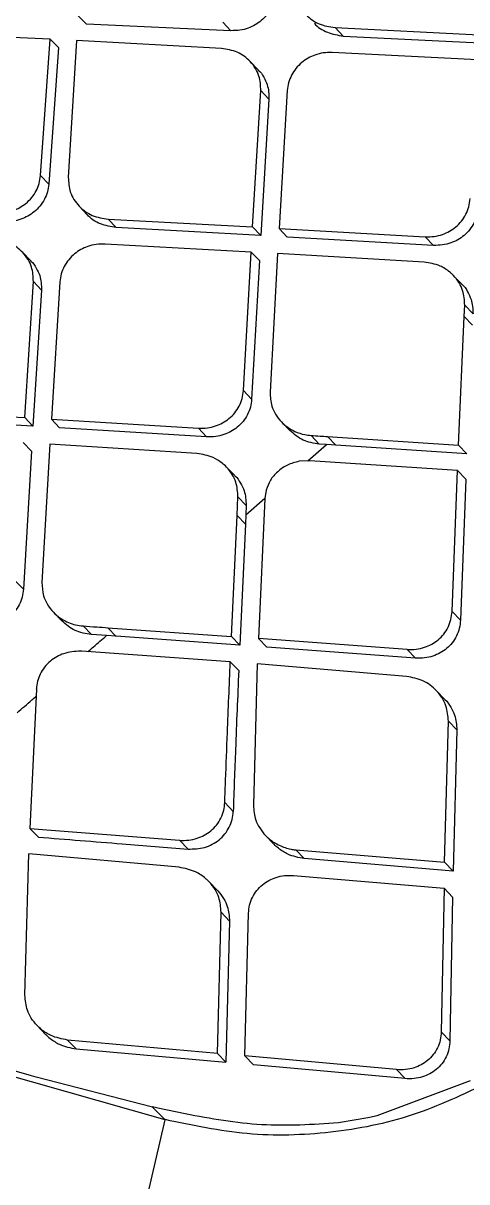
# Model space of a CAD drawing. Extents: x 0 to 84, y -21 to 126.
# Drawn here: x 70.164 to 70.699, y 9.018 to 10.414 of the extents above; entities that cross this region are included whole.
import ezdxf

# ---------------------------------------------------------------- set-up
doc = ezdxf.new("R2010")
doc.units = 0
doc.header["$MEASUREMENT"] = 0
doc.layers.add('1', color=4, linetype='Continuous')

# ---------------------------------------------------------------- blocks, each defined once
blk = doc.blocks.new('PRODIGY')
at = {"layer": '1', "color": 3, "linetype": 'Continuous', "lineweight": 25}
for p, q in [((70.2306, 10.4229), (70.2404, 10.4128)), ((70.4145, 10.4048), (70.2404, 10.4128)), ((70.4046, 10.415), (70.4145, 10.4048)), ((70.1968, 10.3945), (70.0232, 10.402)), ((70.5398, 10.4086), (70.7129, 10.4)), ((70.5398, 10.4086), (70.5497, 10.3984)), ((70.5497, 10.3984), (70.7228, 10.3898)), ((70.1852, 10.2303), (70.1968, 10.3945)), ((70.2066, 10.3844), (70.195, 10.2201)), ((70.2066, 10.3844), (70.1968, 10.3945)), ((70.2284, 10.3931), (70.2186, 10.2282)), ((70.4031, 10.3834), (70.2284, 10.3931)), ((70.7113, 10.3697), (70.5363, 10.3786)), ((70.4472, 10.3578), (70.4373, 10.368)), ((70.4405, 10.1684), (70.4504, 10.3327)), ((70.4505, 10.3327), (70.4603, 10.3225)), ((70.4823, 10.3327), (70.4724, 10.1666)), ((70.4603, 10.3225), (70.4504, 10.1581)), ((70.1852, 10.2303), (70.195, 10.2201)), ((70.2317, 10.1935), (70.2415, 10.1832)), ((70.2666, 10.1778), (70.4405, 10.1684)), ((70.2666, 10.1778), (70.2764, 10.1676)), ((70.4504, 10.1581), (70.2764, 10.1676)), ((70.4405, 10.1684), (70.4504, 10.1581)), ((70.4724, 10.1666), (70.6485, 10.1566)), ((70.4724, 10.1666), (70.4823, 10.1563)), ((70.4387, 10.1382), (70.2629, 10.1479)), ((70.6585, 10.1463), (70.4824, 10.1563)), ((70.6485, 10.1566), (70.6584, 10.1463)), ((70.1733, 10.1276), (70.1634, 10.1379)), ((70.4295, 9.9715), (70.4387, 10.1382)), ((70.4487, 10.1279), (70.4387, 10.1382)), ((70.4707, 10.1364), (70.4616, 9.9695)), ((70.647, 10.1262), (70.4707, 10.1364)), ((70.4487, 10.1279), (70.4394, 9.9611)), ((70.6923, 10.0998), (70.6823, 10.1101)), ((70.1661, 9.9388), (70.1765, 10.1026)), ((70.1864, 10.0924), (70.176, 9.9285)), ((70.1765, 10.1026), (70.1864, 10.0924)), ((70.2085, 10.1025), (70.1982, 9.9369)), ((70.6955, 10.0605), (70.6961, 10.0742)), ((70.6961, 10.0742), (70.7061, 10.0638)), ((70.6885, 9.9057), (70.6954, 10.0605)), ((70.6955, 10.0605), (70.7054, 10.0501)), ((70.4295, 9.9715), (70.4394, 9.9611)), ((69.9913, 9.9492), (70.1661, 9.9388)), ((70.176, 9.9285), (70.0012, 9.9389)), ((70.176, 9.9285), (70.1661, 9.9388)), ((70.1982, 9.9369), (70.2081, 9.9266)), ((70.1982, 9.9369), (70.3752, 9.926)), ((70.3851, 9.9156), (70.2081, 9.9266)), ((70.3752, 9.926), (70.3851, 9.9156)), ((70.4754, 9.9336), (70.4853, 9.9232)), ((70.1642, 9.9087), (70.1742, 9.8984)), ((70.5109, 9.9173), (70.5209, 9.9069)), ((70.5308, 9.9161), (70.6885, 9.9057)), ((70.5308, 9.9161), (70.5408, 9.9057)), ((70.1742, 9.8984), (70.1646, 9.732)), ((70.1964, 9.9068), (70.1869, 9.7402)), ((70.3735, 9.8956), (70.1964, 9.9068)), ((70.5069, 9.8867), (70.5294, 9.9064)), ((70.5295, 9.9064), (70.5209, 9.9069)), ((70.5408, 9.9057), (70.5295, 9.9064)), ((70.6986, 9.8953), (70.5408, 9.9057)), ((70.6885, 9.9057), (70.6986, 9.8953)), ((70.5094, 9.8868), (70.4966, 9.8862)), ((70.6872, 9.875), (70.5094, 9.8868)), ((70.419, 9.869), (70.409, 9.8793)), ((70.6808, 9.7054), (70.6872, 9.875)), ((70.6872, 9.875), (70.6973, 9.8646)), ((70.6973, 9.8646), (70.6909, 9.6949)), ((70.4218, 9.8209), (70.4229, 9.8434)), ((70.4229, 9.8434), (70.4329, 9.833)), ((70.4323, 9.8217), (70.4552, 9.8417)), ((70.4551, 9.8412), (70.4475, 9.6729)), ((70.4568, 9.8514), (70.4551, 9.8412)), ((70.4329, 9.833), (70.4323, 9.8217)), ((70.415, 9.6752), (70.4218, 9.8209)), ((70.4218, 9.8209), (70.4318, 9.8105)), ((70.4318, 9.8105), (70.4251, 9.6648)), ((70.4323, 9.8217), (70.4318, 9.8105)), ((70.1546, 9.7424), (70.1646, 9.732)), ((70.2007, 9.7043), (70.2107, 9.6939)), ((70.6909, 9.6949), (70.6808, 9.7054)), ((70.2464, 9.6774), (70.2364, 9.6879)), ((70.2661, 9.6858), (70.415, 9.6752)), ((70.2661, 9.6858), (70.2761, 9.6753)), ((70.2645, 9.6762), (70.2464, 9.6774)), ((70.2761, 9.6754), (70.2645, 9.6762)), ((70.4251, 9.6648), (70.2761, 9.6754)), ((70.415, 9.6752), (70.4251, 9.6648)), ((70.6267, 9.6597), (70.4475, 9.6729)), ((70.4475, 9.6729), (70.4576, 9.6624)), ((70.2349, 9.6574), (70.2334, 9.6575)), ((70.4137, 9.6446), (70.2349, 9.6574)), ((70.6368, 9.6491), (70.4576, 9.6624)), ((70.6368, 9.6491), (70.6267, 9.6597)), ((70.4137, 9.6446), (70.4238, 9.6341)), ((70.4462, 9.6422), (70.4415, 9.4719)), ((70.626, 9.6271), (70.4462, 9.6422)), ((70.1802, 9.6116), (70.1724, 9.444)), ((70.6719, 9.5995), (70.6618, 9.6101)), ((70.6718, 9.4034), (70.6764, 9.5732)), ((70.6764, 9.5732), (70.6866, 9.5627)), ((70.6866, 9.5627), (70.6821, 9.3927)), ((70.407, 9.4751), (70.4172, 9.4646)), ((70.1724, 9.444), (70.3526, 9.4297)), ((70.1724, 9.444), (70.1825, 9.4335)), ((70.4561, 9.4356), (70.4663, 9.425)), ((70.3628, 9.4192), (70.3526, 9.4297)), ((70.1663, 9.2431), (70.1711, 9.4133)), ((70.352, 9.3972), (70.1711, 9.4133)), ((70.4926, 9.4183), (70.6718, 9.4034)), ((70.4926, 9.4183), (70.5028, 9.4077)), ((70.6821, 9.3927), (70.5028, 9.4077)), ((70.6718, 9.4034), (70.6821, 9.3927)), ((70.3981, 9.3694), (70.3879, 9.38)), ((70.4899, 9.3874), (70.6711, 9.3721)), ((70.6711, 9.3721), (70.6678, 9.1992)), ((70.6711, 9.3721), (70.6814, 9.3614)), ((70.6814, 9.3614), (70.6782, 9.1884)), ((70.3981, 9.1731), (70.4026, 9.343)), ((70.4129, 9.3324), (70.4026, 9.343)), ((70.4312, 9.1702), (70.4356, 9.3419)), ((70.4129, 9.3324), (70.4084, 9.1624)), ((70.3353, 9.0932), (69.7699, 9.2532)), ((70.1811, 9.2067), (70.1913, 9.196)), ((70.6678, 9.1992), (70.6782, 9.1884)), ((70.3981, 9.1731), (70.2177, 9.1892)), ((70.228, 9.1785), (70.2177, 9.1892)), ((70.1743, 9.1461), (70.0465, 9.1822)), ((70.228, 9.1785), (70.4084, 9.1624)), ((70.4084, 9.1624), (70.3981, 9.1731)), ((70.6137, 9.1535), (70.4312, 9.1702)), ((70.4312, 9.1702), (70.4415, 9.1594)), ((70.6241, 9.1427), (70.4415, 9.1594)), ((70.1798, 9.1446), (70.1744, 9.1461)), ((70.3198, 9.1085), (70.1798, 9.1446)), ((70.6241, 9.1427), (70.6137, 9.1535)), ((70.7027, 9.1402), (70.5903, 9.098)), ((70.3263, 9.1071), (70.3198, 9.1086)), ((70.3354, 9.0932), (70.3198, 9.1085)), ((70.3595, 9.1001), (70.3263, 9.1071)), ((70.5816, 9.0959), (70.5439, 9.0893)), ((70.5903, 9.098), (70.5816, 9.0959))]:
    blk.add_line(p, q, dxfattribs=at)
at = {"layer": '1', "color": 3, "linetype": 'Continuous', "lineweight": 25, "flags": 128}
blk.add_lwpolyline([(70.1584, 8.3318), (70.2469, 8.7126), (70.3353, 9.0932)], dxfattribs=at)
at = {"layer": '1', "color": 3, "linetype": 'Continuous', "lineweight": 25}
for points, knots in [([(70.4919, 10.4589), (70.4922, 10.4529), (70.4928, 10.4436), (70.4984, 10.4321), (70.5065, 10.4216), (70.5202, 10.4117), (70.5333, 10.4096), (70.5398, 10.4086)], [0, 0, 0, 0, 0.230515, 0.360932, 0.501361, 0.750574, 1, 1, 1, 1]), ([(70.4685, 10.4507), (70.4681, 10.4475), (70.4673, 10.4411), (70.4636, 10.4321), (70.4582, 10.4238), (70.4493, 10.4148), (70.4379, 10.4083), (70.4251, 10.405), (70.4181, 10.4049), (70.4145, 10.4048)], [0, 0, 0, 0, 0.126281, 0.251523, 0.37614, 0.50055, 0.731907, 0.861389, 1, 1, 1, 1]), ([(70.5149, 10.4139), (70.5149, 10.4139), (70.5188, 10.4089), (70.5303, 10.4016), (70.5432, 10.3995), (70.5497, 10.3984)], [0, 0, 0, 0, 0.002507, 0.501164, 1, 1, 1, 1]), ([(70.4505, 10.3327), (70.4502, 10.3386), (70.4497, 10.3479), (70.4442, 10.3596), (70.4362, 10.3701), (70.4226, 10.3802), (70.4096, 10.3824), (70.4031, 10.3834)], [0, 0, 0, 0, 0.229505, 0.360203, 0.501411, 0.750643, 1, 1, 1, 1]), ([(70.5363, 10.3786), (70.5327, 10.3785), (70.5257, 10.3785), (70.5129, 10.3751), (70.5015, 10.3687), (70.4925, 10.3596), (70.4872, 10.3513), (70.4835, 10.3423), (70.4827, 10.3359), (70.4823, 10.3327)], [0, 0, 0, 0, 0.136858, 0.26561, 0.498446, 0.623854, 0.748975, 0.874222, 1, 1, 1, 1]), ([(70.4471, 10.3577), (70.4472, 10.3576), (70.4503, 10.3554), (70.4539, 10.3491), (70.4597, 10.3378), (70.4601, 10.3284), (70.4603, 10.3225)], [0, 0, 0, 0, 0.01114, 0.290937, 0.549176, 1, 1, 1, 1]), ([(70.1307, 10.1849), (70.1344, 10.1849), (70.1415, 10.185), (70.1544, 10.1883), (70.1658, 10.1947), (70.1748, 10.2036), (70.1802, 10.2118), (70.1839, 10.2208), (70.1847, 10.2271), (70.1852, 10.2303)], [0, 0, 0, 0, 0.139809, 0.269767, 0.499654, 0.624024, 0.749068, 0.874257, 1, 1, 1, 1]), ([(70.195, 10.2201), (70.1946, 10.2169), (70.1938, 10.2106), (70.19, 10.2016), (70.1846, 10.1934), (70.1757, 10.1845), (70.1642, 10.1781), (70.1514, 10.1748), (70.1443, 10.1747), (70.1406, 10.1747)], [0, 0, 0, 0, 0.125526, 0.250504, 0.375265, 0.500382, 0.730168, 0.860103, 1, 1, 1, 1]), ([(70.2186, 10.2282), (70.2189, 10.2222), (70.2194, 10.2129), (70.2251, 10.2013), (70.2332, 10.1909), (70.2469, 10.181), (70.26, 10.1789), (70.2666, 10.1778)], [0, 0, 0, 0, 0.231818, 0.361888, 0.501278, 0.750405, 1, 1, 1, 1]), ([(70.6485, 10.1566), (70.6521, 10.1566), (70.6591, 10.1566), (70.672, 10.1599), (70.6835, 10.1663), (70.6924, 10.1754), (70.6977, 10.1836), (70.7013, 10.1928), (70.7021, 10.1993), (70.7024, 10.2026)], [0, 0, 0, 0, 0.137432, 0.266457, 0.499175, 0.622222, 0.746715, 0.872474, 1, 1, 1, 1]), ([(70.7124, 10.1922), (70.712, 10.189), (70.7113, 10.1825), (70.7076, 10.1733), (70.7024, 10.1651), (70.6935, 10.1559), (70.682, 10.1496), (70.6691, 10.1463), (70.6621, 10.1463), (70.6585, 10.1463)], [0, 0, 0, 0, 0.127416, 0.253023, 0.377313, 0.500961, 0.73356, 0.862561, 1, 1, 1, 1]), ([(70.2764, 10.1676), (70.2699, 10.1687), (70.257, 10.171), (70.2453, 10.1781), (70.2415, 10.1832), (70.2415, 10.1832)], [0, 0, 0, 0, 0.500242, 0.998323, 1, 1, 1, 1]), ([(70.1765, 10.1026), (70.1763, 10.1086), (70.1758, 10.1179), (70.1703, 10.1295), (70.1623, 10.14), (70.1486, 10.1501), (70.1356, 10.1523), (70.129, 10.1534)], [0, 0, 0, 0, 0.230822, 0.361157, 0.501313, 0.750475, 1, 1, 1, 1]), ([(70.2629, 10.1479), (70.2593, 10.1479), (70.2523, 10.1479), (70.2394, 10.1446), (70.2279, 10.1383), (70.2189, 10.1292), (70.2135, 10.121), (70.2097, 10.112), (70.2089, 10.1056), (70.2085, 10.1025)], [0, 0, 0, 0, 0.13794, 0.267063, 0.498517, 0.624623, 0.749953, 0.874928, 1, 1, 1, 1]), ([(70.1732, 10.1276), (70.1734, 10.1275), (70.1764, 10.1253), (70.18, 10.119), (70.1858, 10.1077), (70.1862, 10.0984), (70.1864, 10.0924)], [0, 0, 0, 0, 0.010579, 0.288541, 0.546164, 1, 1, 1, 1]), ([(70.6961, 10.0742), (70.6957, 10.0802), (70.6951, 10.0897), (70.6893, 10.1016), (70.6846, 10.1079), (70.6805, 10.112), (70.6756, 10.1163), (70.6649, 10.1232), (70.6536, 10.1251), (70.647, 10.1262)], [0, 0, 0, 0, 0.226593, 0.357948, 0.501239, 0.527563, 0.578065, 0.751232, 1, 1, 1, 1]), ([(70.6922, 10.0997), (70.6923, 10.0996), (70.6956, 10.0974), (70.6993, 10.0907), (70.7052, 10.0792), (70.7058, 10.0698), (70.7061, 10.0638)], [0, 0, 0, 0, 0.01125, 0.2962, 0.556099, 1, 1, 1, 1]), ([(70.3752, 9.926), (70.3788, 9.9259), (70.3859, 9.9259), (70.3988, 9.9291), (70.4103, 9.9354), (70.4193, 9.9444), (70.4247, 9.9526), (70.4283, 9.9618), (70.4291, 9.9682), (70.4295, 9.9715)], [0, 0, 0, 0, 0.138374, 0.267739, 0.499458, 0.622838, 0.747462, 0.873004, 1, 1, 1, 1]), ([(70.4616, 9.9695), (70.4619, 9.9638), (70.4624, 9.9545), (70.468, 9.9425), (70.4765, 9.9313), (70.4889, 9.9226), (70.5017, 9.9183), (70.5084, 9.9176), (70.5109, 9.9173)], [0, 0, 0, 0, 0.215409, 0.349495, 0.501172, 0.750128, 0.907522, 1, 1, 1, 1]), ([(70.4394, 9.9611), (70.4391, 9.9579), (70.4383, 9.9514), (70.4346, 9.9423), (70.4293, 9.934), (70.4203, 9.925), (70.4088, 9.9187), (70.3959, 9.9155), (70.3888, 9.9156), (70.3851, 9.9156)], [0, 0, 0, 0, 0.126946, 0.252441, 0.377042, 0.501419, 0.732666, 0.861824, 1, 1, 1, 1]), ([(70.5209, 9.9069), (70.5141, 9.908), (70.5006, 9.9102), (70.4905, 9.9189), (70.4854, 9.9233)], [0, 0, 0, 0, 0.499426, 1, 1, 1, 1]), ([(70.5109, 9.9173), (70.5146, 9.9171), (70.5212, 9.9167), (70.5279, 9.9162), (70.5308, 9.916)], [0, 0, 0, 0, 0.56004, 1, 1, 1, 1]), ([(70.4229, 9.8434), (70.4225, 9.8494), (70.4219, 9.8589), (70.4161, 9.8709), (70.4102, 9.8785), (70.4025, 9.8854), (70.3912, 9.8926), (70.3802, 9.8945), (70.3735, 9.8956)], [0, 0, 0, 0, 0.227505, 0.358579, 0.501118, 0.590781, 0.751068, 1, 1, 1, 1]), ([(70.4966, 9.8862), (70.4918, 9.8849), (70.4823, 9.8825), (70.4705, 9.8742), (70.4614, 9.8638), (70.4583, 9.8555), (70.4568, 9.8514)], [0, 0, 0, 0, 0.2652428, 0.5191401, 0.7634046, 1, 1, 1, 1]), ([(70.419, 9.8689), (70.4191, 9.8689), (70.4222, 9.8667), (70.4259, 9.8602), (70.432, 9.8486), (70.4325, 9.8391), (70.4329, 9.833)], [0, 0, 0, 0, 0.003685, 0.287397, 0.548097, 1, 1, 1, 1]), ([(70.1646, 9.732), (70.1642, 9.7288), (70.1634, 9.7224), (70.1597, 9.7132), (70.1543, 9.705), (70.1453, 9.6961), (70.1337, 9.6899), (70.1207, 9.6868), (70.1136, 9.6868), (70.1099, 9.6869)], [0, 0, 0, 0, 0.126345, 0.251461, 0.375891, 0.500262, 0.73112, 0.860837, 1, 1, 1, 1]), ([(70.1869, 9.7402), (70.1871, 9.7348), (70.1875, 9.7258), (70.1931, 9.7136), (70.2017, 9.7021), (70.2157, 9.6922), (70.2288, 9.6885), (70.2356, 9.6879), (70.2364, 9.6879)], [0, 0, 0, 0, 0.204513, 0.341359, 0.50139, 0.750623, 0.97049, 1, 1, 1, 1]), ([(70.6267, 9.6596), (70.6303, 9.6596), (70.6374, 9.6595), (70.6505, 9.6625), (70.6621, 9.6688), (70.671, 9.678), (70.6762, 9.6862), (70.6798, 9.6955), (70.6804, 9.7021), (70.6808, 9.7054)], [0, 0, 0, 0, 0.138093, 0.267618, 0.501299, 0.623349, 0.74692, 0.872253, 1, 1, 1, 1]), ([(70.2464, 9.6774), (70.2396, 9.6786), (70.226, 9.6809), (70.2158, 9.6896), (70.2107, 9.6939)], [0, 0, 0, 0, 0.501739, 1, 1, 1, 1]), ([(70.2364, 9.6879), (70.2419, 9.6875), (70.2518, 9.6868), (70.2617, 9.6861), (70.2661, 9.6858)], [0, 0, 0, 0, 0.559996, 1, 1, 1, 1]), ([(70.6909, 9.6949), (70.6906, 9.6916), (70.6899, 9.685), (70.6864, 9.6757), (70.6812, 9.6674), (70.6723, 9.6583), (70.6606, 9.652), (70.6476, 9.6489), (70.6405, 9.6491), (70.6368, 9.6491)], [0, 0, 0, 0, 0.127653, 0.252812, 0.37613, 0.498562, 0.732475, 0.861998, 1, 1, 1, 1]), ([(70.2421, 9.6569), (70.2444, 9.6589), (70.2519, 9.6653), (70.2593, 9.6717), (70.2644, 9.6762)], [0, 0, 0, 0, 0.309057, 1, 1, 1, 1]), ([(70.2334, 9.6575), (70.2264, 9.6571), (70.2134, 9.6562), (70.1987, 9.6477), (70.1898, 9.6386), (70.1845, 9.6302), (70.1812, 9.6214), (70.1805, 9.6152), (70.1802, 9.6122)], [0, 0, 0, 0, 0.264934, 0.497758, 0.629938, 0.757261, 0.880392, 1, 1, 1, 1]), ([(70.407, 9.4751), (70.4071, 9.4783), (70.4074, 9.4873), (70.4085, 9.5155), (70.4105, 9.5687), (70.4125, 9.6162), (70.4137, 9.6446)], [0, 0, 0, 0, 0.056901, 0.158743, 0.497261, 1, 1, 1, 1]), ([(70.4238, 9.6341), (70.4225, 9.6025), (70.4201, 9.5461), (70.4181, 9.4895), (70.4172, 9.4646)], [0, 0, 0, 0, 0.559998, 1, 1, 1, 1]), ([(70.6764, 9.5732), (70.6759, 9.5795), (70.6747, 9.5929), (70.6633, 9.6102), (70.6464, 9.6231), (70.6328, 9.6258), (70.626, 9.6271)], [0, 0, 0, 0, 0.231208, 0.498605, 0.749537, 1, 1, 1, 1]), ([(70.1568, 9.5833), (70.1628, 9.5885), (70.1705, 9.5951), (70.1781, 9.6017), (70.1798, 9.6032)], [0, 0, 0, 0, 0.779872, 1, 1, 1, 1]), ([(70.1802, 9.6116), (70.1802, 9.6117), (70.1802, 9.6119), (70.1802, 9.6121), (70.1802, 9.6122)], [0, 0, 0, 0, 0.558051, 1, 1, 1, 1]), ([(70.6719, 9.5995), (70.672, 9.5994), (70.6752, 9.5969), (70.6793, 9.5903), (70.6855, 9.5784), (70.6862, 9.5687), (70.6866, 9.5627)], [0, 0, 0, 0, 0.011365, 0.297749, 0.558022, 1, 1, 1, 1]), ([(70.3526, 9.4297), (70.3563, 9.4296), (70.3634, 9.4295), (70.3765, 9.4325), (70.3883, 9.4387), (70.3973, 9.4479), (70.4027, 9.4564), (70.4062, 9.4656), (70.4067, 9.472), (70.407, 9.4751)], [0, 0, 0, 0, 0.13876, 0.268544, 0.501602, 0.626307, 0.752778, 0.880728, 1, 1, 1, 1]), ([(70.3628, 9.4191), (70.3695, 9.4193), (70.3796, 9.4195), (70.392, 9.4246), (70.4004, 9.4301), (70.4074, 9.4371), (70.4127, 9.4455), (70.4162, 9.4548), (70.4169, 9.4613), (70.4172, 9.4646)], [0, 0, 0, 0, 0.248916, 0.377191, 0.498891, 0.624585, 0.749177, 0.872658, 1, 1, 1, 1]), ([(70.4415, 9.4719), (70.442, 9.4658), (70.4428, 9.4562), (70.449, 9.4441), (70.454, 9.4377), (70.4582, 9.4335), (70.4633, 9.429), (70.4727, 9.423), (70.4836, 9.4195), (70.4905, 9.4184), (70.4924, 9.4183), (70.4926, 9.4183)], [0, 0, 0, 0, 0.22487, 0.355406, 0.497969, 0.525503, 0.576517, 0.748495, 0.929633, 0.992793, 1, 1, 1, 1]), ([(70.1825, 9.4335), (70.2162, 9.4309), (70.2763, 9.4261), (70.3363, 9.4213), (70.3628, 9.4192)], [0, 0, 0, 0, 0.5600065, 1, 1, 1, 1]), ([(70.5028, 9.4077), (70.496, 9.409), (70.4846, 9.411), (70.4733, 9.4188), (70.4678, 9.4231), (70.4664, 9.425), (70.4663, 9.425)], [0, 0, 0, 0, 0.494486, 0.826088, 0.997527, 1, 1, 1, 1]), ([(70.4026, 9.343), (70.4021, 9.3491), (70.4014, 9.3588), (70.3954, 9.3709), (70.3907, 9.377), (70.3876, 9.3803), (70.3862, 9.3816), (70.3814, 9.3861), (70.3704, 9.3935), (70.3588, 9.3958), (70.352, 9.3972)], [0, 0, 0, 0, 0.224003, 0.354971, 0.498603, 0.506503, 0.521164, 0.570612, 0.749833, 1, 1, 1, 1]), ([(70.4356, 9.3419), (70.4359, 9.3452), (70.4365, 9.3518), (70.44, 9.3611), (70.4453, 9.3694), (70.4543, 9.3785), (70.466, 9.3848), (70.4791, 9.3877), (70.4862, 9.3875), (70.4899, 9.3874)], [0, 0, 0, 0, 0.126638, 0.251457, 0.375203, 0.498746, 0.732978, 0.862328, 1, 1, 1, 1]), ([(70.3981, 9.3694), (70.3983, 9.3692), (70.4012, 9.3662), (70.4057, 9.36), (70.4117, 9.348), (70.4124, 9.3384), (70.4129, 9.3324)], [0, 0, 0, 0, 0.018584, 0.303476, 0.562027, 1, 1, 1, 1]), ([(70.2177, 9.1892), (70.2109, 9.1905), (70.1995, 9.1927), (70.1878, 9.2003), (70.1799, 9.2075), (70.1739, 9.2152), (70.1677, 9.2273), (70.1669, 9.237), (70.1663, 9.2431)], [0, 0, 0, 0, 0.251193, 0.415927, 0.501918, 0.644245, 0.774727, 1, 1, 1, 1]), ([(70.6678, 9.1992), (70.6675, 9.1958), (70.667, 9.1892), (70.6636, 9.1797), (70.6584, 9.1714), (70.6495, 9.1622), (70.6378, 9.156), (70.6246, 9.1531), (70.6174, 9.1533), (70.6137, 9.1535)], [0, 0, 0, 0, 0.128487, 0.253712, 0.376568, 0.497621, 0.731899, 0.861615, 1, 1, 1, 1]), ([(70.1913, 9.196), (70.1914, 9.196), (70.1928, 9.1941), (70.1983, 9.1898), (70.2097, 9.182), (70.2211, 9.1798), (70.228, 9.1785)], [0, 0, 0, 0, 0.003348, 0.174056, 0.501224, 1, 1, 1, 1]), ([(70.6782, 9.1884), (70.6779, 9.1851), (70.6774, 9.1784), (70.674, 9.1689), (70.6688, 9.1605), (70.6599, 9.1514), (70.6481, 9.1451), (70.6349, 9.1423), (70.6278, 9.1425), (70.6241, 9.1427)], [0, 0, 0, 0, 0.128689, 0.253977, 0.37674, 0.498224, 0.732449, 0.861968, 1, 1, 1, 1]), ([(70.7251, 9.1383), (70.6948, 9.1239), (70.6342, 9.095), (70.5348, 9.0754), (70.4337, 9.0725), (70.3681, 9.0863), (70.3353, 9.0933)], [0, 0, 0, 0, 0.249971, 0.49997, 0.749978, 1, 1, 1, 1]), ([(70.5439, 9.0893), (70.513, 9.0873), (70.451, 9.0834), (70.3901, 9.0945), (70.3595, 9.1001)], [0, 0, 0, 0, 0.498159, 1, 1, 1, 1])]:
    blk.add_open_spline(points, degree=3, knots=knots, dxfattribs=at)

msp = doc.modelspace()

# ---------------------------------------------------------------- block references
at = {"layer": '1'}
msp.add_blockref('PRODIGY', (0, 0), dxfattribs=at)

doc.saveas('drawing.dxf')
